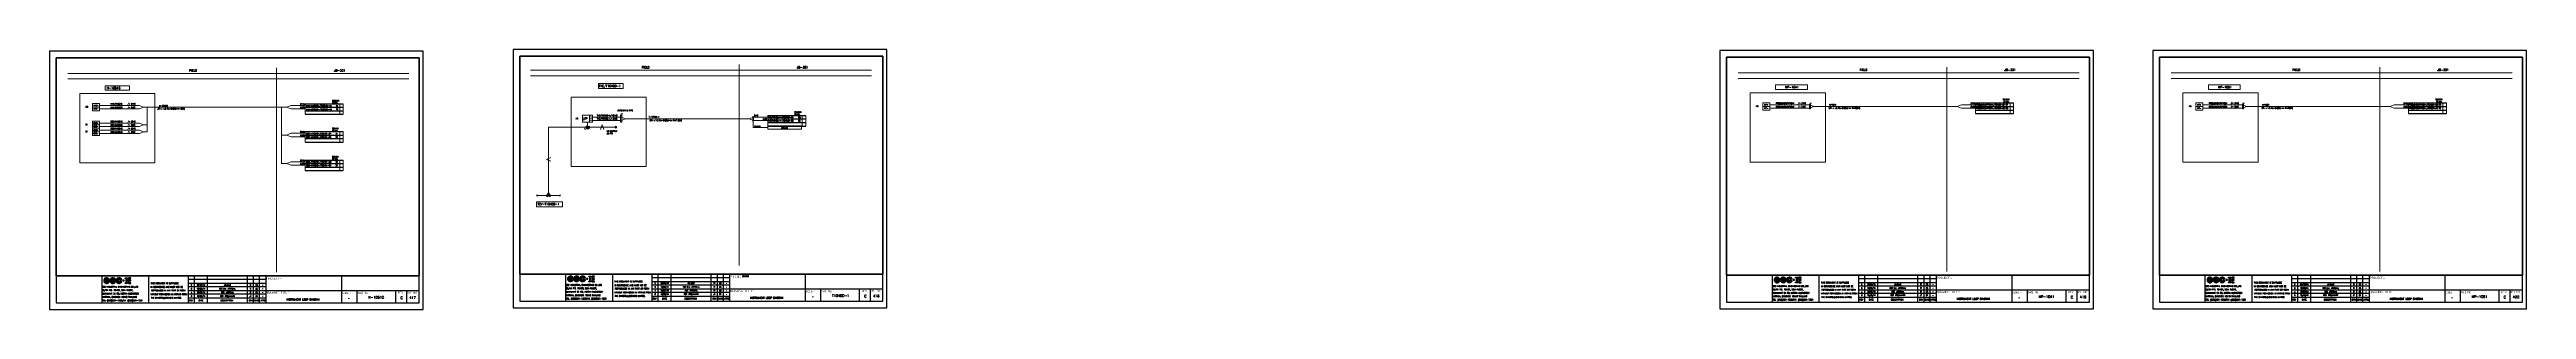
# Model space of a CAD drawing. Header units: millimetres. Extents: x -14942 to 24072, y -50285 to 2207.
# Drawn here: x 11315 to 14119, y -7001 to -6706 of the extents above; entities that cross this region are included whole.
import ezdxf
from ezdxf.enums import TextEntityAlignment as Align

# ---------------------------------------------------------------- set-up
doc = ezdxf.new("R2010")
doc.units = ezdxf.units.MM
doc.header["$MEASUREMENT"] = 0
doc.layers.get('0').update_dxf_attribs({"linetype": 'CONTINUOUS'})
for name, color, linetype in [('52049_PAPER A4$0$Frame_A1', 253, 'CONTINUOUS'), ('BORDER', 3, 'CONTINUOUS'), ('INSTRU', 4, 'CONTINUOUS'), ('INSTRUMENT', 1, 'CONTINUOUS'), ('LINE', 3, 'CONTINUOUS'), ('TEXT', 2, 'CONTINUOUS')]:
    doc.layers.add(name, color=color, linetype=linetype)
doc.styles.add('52049_PAPER A4$0$ISO Proportional', font='isocp.shx')
doc.styles.add('52049_PAPER A4$0$ROMANS', font='isocp.shx')
doc.styles.add('52049_PAPER A4$0$Romans-title', font='romans.shx')
doc.styles.add('ROMANS', font='romans')

# ---------------------------------------------------------------- blocks, each defined once
blk = doc.blocks.new('52049_PAPER A4$0$eec-ie')
at = {"layer": '52049_PAPER A4$0$Frame_A1', "color": 0, "lineweight": -3}
for p, q in [((0, 0), (0.87, 0.87)), ((0, -0.08), (0.3, 0.22)), ((0, -0.16), (0.26, 0.1)), ((0, -0.23), (0.24, 0)), ((0.01, 0.09), (0.78, 0.86)), ((0.04, 0.2), (0.68, 0.83)), ((0.09, 0.32), (0.55, 0.78)), ((0.26, 0.57), (0.3, 0.62)), ((0.34, -0.12), (1, 0.53)), ((0.35, -0.04), (0.92, 0.53)), ((0.35, -0.19), (1.07, 0.52)), ((0.36, 0.05), (0.82, 0.51)), ((0.37, -0.26), (0.66, 0.04)), ((0.39, -0.32), (0.74, 0.04)), ((0.4, 0.17), (0.7, 0.47)), ((0.41, -0.37), (0.82, 0.04)), ((1.69, 0.04), (0.64, 0.04)), ((0.65, 0.57), (0.96, 0.88)), ((0.68, -0.17), (0.9, 0.04)), ((0.76, -0.17), (0.98, 0.04)), ((0.77, 0.62), (1.03, 0.88)), ((0.84, -0.17), (1.05, 0.04)), ((0.87, 0.64), (1.1, 0.87)), ((0.87, 0.25), (1.13, 0.51)), ((0.92, -0.17), (1.13, 0.04)), ((0.95, 0.64), (1.17, 0.86)), ((0.96, 0.26), (1.19, 0.49)), ((1, -0.17), (1.21, 0.04)), ((1.03, 0.64), (1.23, 0.84)), ((1.03, 0.25), (1.24, 0.46)), ((1.07, -0.17), (1.29, 0.04)), ((1.09, 0.24), (1.29, 0.44)), ((1.1, 0.63), (1.29, 0.82)), ((1.15, 0.21), (1.34, 0.4)), ((1.15, -0.17), (1.37, 0.04)), ((1.16, 0.62), (1.35, 0.8)), ((1.19, 0.18), (1.38, 0.37)), ((1.22, 0.6), (1.4, 0.78)), ((1.22, 0.15), (1.54, 0.15)), ((1.23, -0.17), (1.44, 0.04)), ((1.25, 0.15), (1.42, 0.33)), ((1.28, 0.57), (1.45, 0.75)), ((1.31, -0.17), (1.52, 0.04)), ((1.32, 0.15), (1.46, 0.29)), ((1.33, 0.55), (1.5, 0.72)), ((1.38, 0.52), (1.54, 0.69)), ((1.39, -0.17), (1.6, 0.04)), ((1.4, 0.15), (1.49, 0.24)), ((1.42, 0.49), (1.59, 0.65)), ((1.46, 0.45), (1.63, 0.62)), ((1.46, -0.17), (1.68, 0.04)), ((1.48, 0.15), (1.52, 0.19)), ((1.5, 0.41), (1.67, 0.58)), ((1.54, 0.37), (1.71, 0.54)), ((1.54, -0.17), (1.9, 0.18)), ((1.57, 0.33), (1.74, 0.49)), ((1.6, 0.28), (1.77, 0.45)), ((1.62, -0.17), (1.91, 0.12)), ((1.63, 0.23), (1.8, 0.4)), ((1.65, 0.17), (1.83, 0.35)), ((1.67, 0.11), (1.86, 0.3)), ((1.69, 0.05), (1.88, 0.24)), ((1.7, -0.17), (1.93, 0.06)), ((2.09, -0.09), (2.37, 0.19)), ((2.1, -0.01), (2.51, 0.41)), ((2.1, -0.17), (2.34, 0.08)), ((2.11, 0.08), (2.88, 0.86)), ((2.13, 0.18), (2.78, 0.83)), ((2.18, 0.31), (2.65, 0.78)), ((2.31, 0.52), (2.45, 0.65)), ((2.44, -0.05), (3.02, 0.52)), ((2.44, -0.13), (3.1, 0.52)), ((2.45, -0.2), (2.78, 0.13)), ((2.46, 0.04), (2.93, 0.51)), ((2.46, -0.26), (2.76, 0.04)), ((2.48, -0.32), (2.84, 0.04)), ((2.49, 0.15), (2.81, 0.47)), ((2.56, 0.45), (2.97, 0.87)), ((2.72, -0.17), (2.92, 0.04)), ((2.73, 0.04), (3.79, 0.04)), ((2.77, 0.59), (3.06, 0.87)), ((2.79, -0.17), (3, 0.04)), ((2.84, 0.19), (3.17, 0.51)), ((2.87, -0.17), (3.08, 0.04)), ((2.89, 0.63), (3.13, 0.87)), ((2.95, -0.17), (3.15, 0.04)), ((2.98, 0.64), (3.2, 0.86)), ((2.98, 0.26), (3.23, 0.5)), ((3.03, -0.17), (3.23, 0.04)), ((3.06, 0.65), (3.27, 0.85)), ((3.07, 0.26), (3.29, 0.48)), ((3.11, -0.17), (3.31, 0.04)), ((3.14, 0.64), (3.33, 0.83)), ((3.14, 0.25), (3.34, 0.46)), ((3.18, -0.17), (3.39, 0.04)), ((3.2, 0.24), (3.39, 0.43)), ((3.21, 0.63), (3.39, 0.81)), ((3.25, 0.21), (3.44, 0.4)), ((3.26, -0.17), (3.47, 0.04)), ((3.27, 0.62), (3.44, 0.79)), ((3.29, 0.18), (3.48, 0.36)), ((3.62, 0.16), (3.31, 0.16)), ((3.33, 0.6), (3.5, 0.77)), ((3.34, -0.17), (3.54, 0.04)), ((3.36, 0.16), (3.52, 0.32)), ((3.38, 0.57), (3.55, 0.74)), ((3.42, -0.17), (3.62, 0.04)), ((3.43, 0.55), (3.59, 0.71)), ((3.43, 0.16), (3.55, 0.28)), ((3.48, 0.52), (3.64, 0.68)), ((3.5, -0.17), (3.7, 0.04)), ((3.51, 0.16), (3.58, 0.23)), ((3.52, 0.48), (3.68, 0.64)), ((3.57, 0.45), (3.72, 0.61)), ((3.57, -0.17), (3.78, 0.04)), ((3.59, 0.16), (3.61, 0.18)), ((3.6, 0.41), (3.76, 0.57)), ((3.64, 0.37), (3.8, 0.53)), ((3.65, -0.17), (3.99, 0.17)), ((3.67, 0.32), (3.83, 0.48)), ((3.7, 0.27), (3.87, 0.44)), ((3.73, 0.22), (3.9, 0.39)), ((3.73, -0.17), (4, 0.11)), ((3.75, 0.17), (3.92, 0.34)), ((3.77, 0.11), (3.95, 0.28)), ((3.79, 0.05), (3.97, 0.23)), ((3.81, -0.17), (4.02, 0.04)), ((4.18, -0.03), (4.57, 0.36)), ((4.18, -0.11), (4.47, 0.18)), ((4.18, -0.18), (4.43, 0.07)), ((4.19, 0.06), (5, 0.86)), ((4.21, 0.16), (4.9, 0.84)), ((4.25, 0.28), (4.78, 0.8)), ((4.34, 0.45), (4.61, 0.71)), ((4.53, -0.15), (5.2, 0.53)), ((4.53, -0.07), (5.13, 0.53)), ((4.54, 0.02), (5.04, 0.52)), ((4.54, -0.22), (4.86, 0.1)), ((4.57, 0.12), (4.93, 0.49)), ((4.69, 0.48), (5.08, 0.87)), ((4.69, 0.32), (4.73, 0.37)), ((4.88, 0.59), (5.16, 0.88)), ((4.96, 0.2), (5.27, 0.52)), ((4.99, 0.63), (5.24, 0.87)), ((5.08, 0.64), (5.31, 0.86)), ((5.09, 0.25), (5.33, 0.5)), ((5.16, 0.64), (5.37, 0.85)), ((5.17, 0.26), (5.39, 0.48)), ((5.24, 0.64), (5.43, 0.83)), ((5.24, 0.25), (5.44, 0.46)), ((5.3, 0.63), (5.49, 0.82)), ((5.3, 0.23), (5.49, 0.43)), ((5.35, 0.2), (5.54, 0.39)), ((5.37, 0.61), (5.55, 0.79)), ((5.39, 0.17), (5.58, 0.36)), ((5.4, 0.15), (5.72, 0.15)), ((5.42, 0.59), (5.6, 0.77)), ((5.46, 0.15), (5.62, 0.32)), ((5.48, 0.57), (5.65, 0.74)), ((5.53, 0.54), (5.7, 0.71)), ((5.53, 0.15), (5.65, 0.27)), ((5.58, 0.51), (5.74, 0.68)), ((5.61, 0.15), (5.68, 0.23)), ((5.62, 0.47), (5.79, 0.64)), ((5.66, 0.44), (5.83, 0.6)), ((5.69, 0.15), (5.71, 0.18)), ((5.7, 0.4), (5.87, 0.56)), ((5.73, 0.36), (5.9, 0.52)), ((5.77, 0.31), (5.94, 0.48)), ((5.8, 0.26), (5.97, 0.43)), ((5.82, 0.21), (6, 0.38)), ((5.85, 0.15), (6.02, 0.33)), ((6.09, 0.15), (5.85, 0.15)), ((5.92, 0.15), (6.05, 0.28)), ((6, 0.15), (6.07, 0.22)), ((6.08, 0.15), (6.09, 0.16)), ((6.9, 0.04), (6.46, 0.04)), ((6.46, 0.04), (6.46, -0.18)), ((6.46, -0.01), (6.51, 0.04)), ((6.46, -0.09), (6.59, 0.04)), ((6.46, -0.17), (6.66, 0.04)), ((6.52, -0.18), (6.74, 0.04)), ((6.6, -0.18), (6.82, 0.04)), ((6.68, -0.18), (6.9, 0.04)), ((6.9, -0.18), (6.9, 0.04)), ((7.23, 0.68), (7.41, 0.86)), ((7.27, 0.64), (7.49, 0.86)), ((7.35, 0.64), (7.57, 0.86)), ((7.43, 0.64), (7.65, 0.86)), ((7.5, 0.64), (7.72, 0.86)), ((7.51, 0.57), (7.8, 0.86)), ((7.51, 0.49), (7.88, 0.86)), ((7.51, 0.41), (7.96, 0.86)), ((7.51, 0.34), (7.78, 0.61)), ((7.51, 0.26), (7.78, 0.53)), ((7.51, 0.18), (7.78, 0.45)), ((7.51, 0.1), (7.78, 0.38)), ((7.51, 0.02), (7.78, 0.3)), ((7.51, -0.05), (7.78, 0.22)), ((7.51, -0.13), (7.78, 0.14)), ((7.51, -0.21), (7.78, 0.07)), ((7.82, 0.64), (8.04, 0.86)), ((7.89, 0.64), (8.06, 0.81)), ((7.97, 0.64), (8.06, 0.73)), ((8.05, 0.64), (8.06, 0.65)), ((8.33, 0.46), (8.74, 0.86)), ((8.33, 0.54), (8.66, 0.86)), ((8.33, 0.38), (8.82, 0.86)), ((8.33, 0.69), (8.5, 0.86)), ((8.33, 0.62), (8.58, 0.86)), ((8.33, 0.3), (8.61, 0.58)), ((8.33, 0.23), (8.61, 0.5)), ((8.33, 0.15), (8.61, 0.42)), ((8.33, 0.07), (8.61, 0.35)), ((8.33, -0.01), (8.61, 0.27)), ((8.33, -0.09), (8.61, 0.19)), ((8.33, -0.16), (8.61, 0.11)), ((8.33, -0.24), (8.61, 0.03)), ((8.33, -0.4), (8.74, 0.01)), ((8.33, -0.32), (8.66, 0.01)), ((8.33, -0.48), (8.82, 0.01)), ((8.67, 0.64), (8.89, 0.86)), ((8.68, -0.21), (8.9, 0.01)), ((8.75, 0.64), (8.97, 0.86)), ((8.75, -0.21), (8.97, 0.01)), ((8.83, 0.64), (9.05, 0.86)), ((8.83, -0.21), (9.05, 0.01)), ((8.91, 0.64), (9.11, 0.84)), ((8.99, 0.64), (9.11, 0.76)), ((9.06, 0.64), (9.11, 0.69)), ((0.02, -0.3), (0.23, -0.08)), ((0.03, -0.36), (0.23, -0.16)), ((0.05, -0.42), (0.24, -0.23)), ((0.07, -0.47), (0.26, -0.29)), ((0.1, -0.53), (0.27, -0.35)), ((0.12, -0.58), (0.3, -0.4)), ((0.15, -0.63), (0.32, -0.46)), ((0.19, -0.67), (0.35, -0.5)), ((0.22, -0.72), (0.39, -0.55)), ((0.26, -0.76), (0.42, -0.59)), ((0.3, -0.8), (0.46, -0.63)), ((0.34, -0.83), (0.5, -0.67)), ((0.38, -0.87), (0.55, -0.7)), ((0.42, -0.9), (0.59, -0.73)), ((0.44, -0.42), (0.64, -0.22)), ((0.47, -0.47), (0.66, -0.27)), ((0.47, -0.93), (0.65, -0.76)), ((0.5, -0.51), (0.69, -0.32)), ((0.52, -0.96), (0.7, -0.78)), ((0.54, -0.55), (0.73, -0.36)), ((0.58, -0.59), (0.78, -0.39)), ((0.58, -0.98), (0.76, -0.8)), ((0.62, -0.17), (1.94, -0.17)), ((0.63, -0.62), (0.83, -0.42)), ((0.63, -1.01), (0.82, -0.82)), ((0.68, -0.65), (0.89, -0.44)), ((0.69, -1.03), (0.89, -0.83)), ((0.73, -0.67), (0.96, -0.45)), ((0.75, -1.04), (0.96, -0.83)), ((0.79, -0.69), (1.04, -0.44)), ((0.82, -1.05), (1.04, -0.83)), ((0.85, -0.71), (1.19, -0.37)), ((0.89, -1.06), (1.14, -0.81)), ((0.92, -0.72), (1.29, -0.34)), ((0.96, -1.07), (1.25, -0.77)), ((1, -0.72), (1.37, -0.34)), ((1.04, -1.06), (1.76, -0.34)), ((1.09, -0.71), (1.45, -0.34)), ((1.13, -1.05), (1.84, -0.34)), ((1.2, -0.67), (1.53, -0.34)), ((1.54, -0.34), (1.22, -0.34)), ((1.23, -1.03), (1.9, -0.36)), ((1.35, -0.99), (1.86, -0.48)), ((1.53, -0.88), (1.76, -0.66)), ((1.65, -0.38), (1.68, -0.34)), ((1.91, -0.34), (1.66, -0.34)), ((1.78, -0.17), (1.94, -0.01)), ((1.85, -0.17), (1.94, -0.09)), ((1.93, -0.17), (1.94, -0.17)), ((2.1, -0.24), (2.32, -0.02)), ((2.11, -0.3), (2.32, -0.1)), ((2.13, -0.36), (2.32, -0.17)), ((2.15, -0.42), (2.33, -0.24)), ((2.17, -0.48), (2.35, -0.3)), ((2.2, -0.53), (2.37, -0.36)), ((2.22, -0.58), (2.39, -0.42)), ((2.25, -0.63), (2.42, -0.47)), ((2.29, -0.68), (2.45, -0.51)), ((2.32, -0.72), (2.48, -0.56)), ((2.36, -0.76), (2.52, -0.6)), ((2.4, -0.8), (2.56, -0.64)), ((2.44, -0.84), (2.6, -0.68)), ((2.48, -0.87), (2.64, -0.71)), ((2.51, -0.38), (2.71, -0.17)), ((2.53, -0.9), (2.69, -0.74)), ((2.54, -0.43), (2.73, -0.23)), ((2.57, -0.47), (2.76, -0.28)), ((2.58, -0.93), (2.74, -0.77)), ((2.6, -0.51), (2.79, -0.33)), ((2.63, -0.96), (2.8, -0.79)), ((2.64, -0.55), (2.83, -0.37)), ((2.68, -0.98), (2.86, -0.81)), ((2.69, -0.59), (2.87, -0.4)), ((4.02, -0.17), (2.71, -0.17)), ((2.73, -0.62), (2.93, -0.43)), ((2.74, -1.01), (2.92, -0.82)), ((2.78, -0.65), (2.99, -0.44)), ((2.8, -1.02), (2.99, -0.83)), ((2.84, -0.67), (3.06, -0.45)), ((2.86, -1.04), (3.06, -0.84)), ((2.9, -0.69), (3.14, -0.44)), ((2.92, -1.05), (3.14, -0.83)), ((2.96, -0.7), (3.32, -0.35)), ((2.99, -1.06), (3.24, -0.81)), ((3.03, -0.71), (3.39, -0.35)), ((3.07, -1.06), (3.36, -0.77)), ((3.11, -0.71), (3.47, -0.35)), ((3.15, -1.06), (3.86, -0.35)), ((3.2, -0.7), (3.55, -0.35)), ((3.24, -1.04), (3.94, -0.35)), ((3.31, -0.35), (3.62, -0.35)), ((3.32, -0.65), (3.62, -0.36)), ((3.35, -1.02), (3.98, -0.38)), ((3.48, -0.97), (3.93, -0.51)), ((3.74, -0.39), (3.78, -0.35)), ((3.76, -0.35), (3.99, -0.35)), ((3.89, -0.17), (4.02, -0.03)), ((3.96, -0.17), (4.03, -0.11)), ((4.19, -0.25), (4.42, -0.03)), ((4.21, -0.32), (4.41, -0.11)), ((4.22, -0.38), (4.42, -0.18)), ((4.24, -0.44), (4.43, -0.25)), ((4.26, -0.49), (4.45, -0.31)), ((4.29, -0.54), (4.47, -0.37)), ((4.32, -0.59), (4.49, -0.42)), ((4.35, -0.64), (4.52, -0.47)), ((4.38, -0.69), (4.55, -0.52)), ((4.42, -0.73), (4.58, -0.56)), ((4.45, -0.77), (4.62, -0.6)), ((4.49, -0.81), (4.66, -0.64)), ((4.53, -0.84), (4.7, -0.68)), ((4.56, -0.28), (4.8, -0.03)), ((4.58, -0.33), (4.8, -0.11)), ((4.58, -0.88), (4.75, -0.71)), ((4.6, -0.39), (4.81, -0.18)), ((4.62, -0.91), (4.8, -0.74)), ((4.63, -0.44), (4.83, -0.24)), ((4.66, -0.48), (4.86, -0.29)), ((4.67, -0.94), (4.85, -0.77)), ((4.7, -0.52), (4.89, -0.33)), ((4.72, -0.97), (4.9, -0.79)), ((4.74, -0.56), (4.93, -0.37)), ((4.78, -0.6), (4.98, -0.4)), ((4.78, -0.99), (4.96, -0.81)), ((4.83, -0.63), (5.03, -0.43)), ((4.83, -1.01), (5.03, -0.82)), ((4.88, -0.66), (5.09, -0.44)), ((4.89, -1.03), (5.1, -0.83)), ((4.93, -0.68), (5.17, -0.45)), ((4.96, -1.05), (5.17, -0.83)), ((4.99, -0.7), (5.26, -0.43)), ((5.02, -1.06), (5.26, -0.82)), ((5.06, -0.71), (5.43, -0.34)), ((5.09, -1.06), (5.36, -0.8)), ((5.13, -0.72), (5.5, -0.34)), ((5.17, -1.07), (5.49, -0.75)), ((5.21, -0.71), (5.58, -0.34)), ((5.25, -1.06), (5.97, -0.34)), ((5.3, -0.7), (5.66, -0.34)), ((5.35, -1.05), (6.05, -0.34)), ((5.72, -0.34), (5.4, -0.34)), ((5.43, -0.65), (5.71, -0.37)), ((5.45, -1.02), (6.07, -0.4)), ((5.58, -0.96), (6.02, -0.53)), ((5.81, -0.43), (5.89, -0.34)), ((5.85, -0.34), (6.09, -0.34)), ((6.46, -0.18), (6.9, -0.18)), ((6.75, -0.18), (6.9, -0.04)), ((6.83, -0.18), (6.9, -0.12)), ((7.23, -0.95), (7.34, -0.84)), ((7.23, -0.88), (7.26, -0.84)), ((7.23, -1.03), (7.42, -0.84)), ((7.28, -1.07), (7.5, -0.84)), ((7.35, -1.07), (7.78, -0.64)), ((7.43, -1.07), (7.78, -0.71)), ((7.51, -0.29), (7.78, -0.01)), ((7.51, -0.37), (7.78, -0.09)), ((7.51, -0.44), (7.78, -0.17)), ((7.51, -0.52), (7.78, -0.25)), ((7.51, -0.6), (7.78, -0.32)), ((7.51, -0.68), (7.78, -0.4)), ((7.51, -0.76), (7.78, -0.48)), ((7.51, -0.83), (7.78, -0.56)), ((7.51, -1.07), (7.78, -0.79)), ((7.59, -1.07), (7.81, -0.84)), ((7.67, -1.07), (7.89, -0.84)), ((7.74, -1.07), (7.96, -0.84)), ((7.82, -1.07), (8.04, -0.84)), ((7.9, -1.07), (8.06, -0.91)), ((7.98, -1.07), (8.06, -0.98)), ((8.06, -1.07), (8.06, -1.06)), ((8.33, -0.55), (8.61, -0.28)), ((8.33, -0.63), (8.61, -0.36)), ((8.33, -0.71), (8.61, -0.43)), ((8.33, -0.79), (8.61, -0.51)), ((8.33, -0.86), (8.61, -0.59)), ((8.33, -0.94), (8.61, -0.67)), ((8.33, -1.02), (8.61, -0.75)), ((8.37, -1.07), (8.61, -0.82)), ((8.45, -1.07), (8.67, -0.84)), ((8.52, -1.07), (8.74, -0.84)), ((8.6, -1.07), (8.82, -0.84)), ((8.68, -1.07), (8.9, -0.84)), ((8.76, -1.07), (8.98, -0.84)), ((8.84, -1.07), (9.06, -0.84)), ((8.91, -0.21), (9.11, -0.02)), ((8.91, -1.07), (9.11, -0.87)), ((8.99, -0.21), (9.11, -0.09)), ((8.99, -1.07), (9.11, -0.95)), ((9.07, -0.21), (9.11, -0.17)), ((9.07, -1.07), (9.11, -1.03))]:
    blk.add_line(p, q, dxfattribs=at)
for points in [[(7.23, 0.86), (8.06, 0.86), (8.06, 0.64), (7.78, 0.64), (7.78, -0.84), (8.06, -0.84), (8.06, -1.07), (7.23, -1.07), (7.23, -0.84), (7.51, -0.84), (7.51, 0.64), (7.23, 0.64)], [(8.61, 0.01), (8.61, 0.64), (9.11, 0.64), (9.11, 0.86), (8.33, 0.86), (8.33, -1.07), (9.11, -1.07), (9.11, -0.84), (8.61, -0.84), (8.61, -0.21), (9.11, -0.21), (9.11, 0.01)]]:
    blk.add_lwpolyline(points, close=True, dxfattribs=at)
for centre, radius, start, end in [((0.97, -0.09), 0.972, 355.3439, 345.14659), ((0.97, -0.09), 0.737, 10.52425, 340.25595), ((0.97, -0.09), 0.623, 23.56973, 336.43027), ((0.97, -0.09), 0.354, 44.78756, 157.61069), ((3.06, -0.09), 0.967, 355.6074, 344.77468), ((3.06, -0.09), 0.742, 10.07657, 339.99371), ((3.06, -0.09), 0.618, 24.25452, 335.74548), ((3.06, -0.09), 0.358, 45.10959, 158.75786), ((5.15, -0.09), 0.972, 14.85341, 345.14659), ((5.15, -0.09), 0.737, 19.74405, 340.25595), ((5.15, -0.09), 0.623, 23.56973, 336.43027), ((5.15, -0.09), 0.354, 44.78756, 315.21244), ((0.97, -0.09), 0.354, 192.89006, 315.21244), ((3.06, -0.09), 0.358, 191.9242, 314.89041)]:
    blk.add_arc(centre, radius, start, end, dxfattribs=at)
blk = doc.blocks.new('52049_PAPER A4$0$eec logo')
at = {"color": 7, "xscale": 2.786697286423482, "yscale": 2.786697286423482, "zscale": 2.786697286423482}
blk.add_blockref('52049_PAPER A4$0$eec-ie', (50, 25.9), dxfattribs=at)
blk = doc.blocks.new('A$C089E5181')
at = {"color": 3}
for p, q in [((-415.5, 38), (-4.5, 38)), ((-363.9, 38), (-363.9, 7.5)), ((-310.8, 38), (-310.8, 7.5)), ((-265.7, 7.5), (-265.7, 38)), ((-258.9, 7.5), (-258.9, 38)), ((-244.1, 7.5), (-244.1, 38)), ((-198.8, 7.5), (-198.8, 38)), ((-191.9, 7.5), (-191.9, 38)), ((-185.1, 7.5), (-185.1, 38)), ((-178.2, 38), (-178.2, 7.5)), ((-92.4, 38), (-92.4, 7.5)), ((-265.7, 13.2), (-178.2, 13.2)), ((-178.2, 21.5), (-4.5, 21.5)), ((-75.1, 21.5), (-75.1, 7.5)), ((-31.4, 21.5), (-31.4, 7.5)), ((-18.8, 21.5), (-18.8, 7.5))]:
    blk.add_line(p, q, dxfattribs=at)
at = {"color": 1}
for p, q in [((-178.2, 33.9), (-265.7, 33.9)), ((-265.7, 29.7), (-178.2, 29.7)), ((-178.2, 25.6), (-265.7, 25.6)), ((-265.7, 21.5), (-178.2, 21.5)), ((-178.2, 17.3), (-265.7, 17.3))]:
    blk.add_line(p, q, dxfattribs=at)
at = {"color": 7}
for p, q in [((-4.5, 38), (-96.4, 38)), ((-92.4, 38), (-92.4, 19.9))]:
    blk.add_line(p, q, dxfattribs=at)
blk.add_lwpolyline([(0, 0), (0, 292.5), (-423, 292.5), (-423, 0)], close=True, dxfattribs=at)
blk.add_lwpolyline([(-415.5, 285), (-4.5, 285), (-4.5, 38), (-415.5, 38)], close=True)
at = {"color": 3}
blk.add_lwpolyline([(-4.5, 7.5), (-4.5, 285), (-415.5, 285), (-415.5, 7.5)], close=True, dxfattribs=at)
at = {"color": 2}
blk.add_circle((-293.1, 13), 1.05, dxfattribs=at)
at = {"color": 3, "xscale": 1.200000000000001, "yscale": 1.200000000000001, "zscale": 1.200000000000001}
blk.add_blockref('52049_PAPER A4$0$eec logo', (-421.5, 2), dxfattribs=at)
at = {"color": 2, "style": '52049_PAPER A4$0$Romans-title', "width": 0.8}
for s, p in [('THIS DOCUMENT IS SUPPLIEDE', (-292.6, 29.7)), ('THE OWNERS   SIEMENS LIMITED. ', (-290.3, 13.2)), ('IN CONFIDENCE AND MUST NOT BE', (-290.2, 25.5)), (' WITHOUT PERMISSION IN WRITING FROM ', (-287.9, 17.3)), (' REPRODUCED IN ANY PART OR FORM', (-289.1, 21.5))]:
    blk.add_text(s, height=1.75, dxfattribs=at).set_placement(p, align=Align.MIDDLE)
at = {"color": 2}
for s, height, style, width, p in [('C', 1.5, '52049_PAPER A4$0$Romans-title', 0.8, (-262.3, 27.7)), ('28/10/14', 1.5, '52049_PAPER A4$0$Romans-title', 0.8, (-251.5, 27.7)), ('AS BUILT', 1.5, '52049_PAPER A4$0$Romans-title', 0.8, (-221.5, 27.7)), ('TT', 1.5, '52049_PAPER A4$0$Romans-title', 0.8, (-195.4, 27.7)), ('CS', 1.5, '52049_PAPER A4$0$Romans-title', 0.8, (-188.5, 27.7)), ('A', 1.5, '52049_PAPER A4$0$Romans-title', 0.8, (-262.3, 19.4)), ('0', 1.5, '52049_PAPER A4$0$Romans-title', 0.8, (-262.3, 15.3)), ('B', 1.5, '52049_PAPER A4$0$Romans-title', 0.8, (-262.3, 23.5)), ('10/09/14', 1.5, '52049_PAPER A4$0$Romans-title', 0.8, (-251.5, 23.5)), ('10/07/14', 1.5, '52049_PAPER A4$0$Romans-title', 0.8, (-251.5, 19.4)), ('18/03/14', 1.5, '52049_PAPER A4$0$Romans-title', 0.8, (-251.5, 15.3)), ('FOR 2nd  APPROVAL', 1.5, '52049_PAPER A4$0$Romans-title', 0.8, (-221.5, 23.5)), ('FOR  PRELIMINARY', 1.5, '52049_PAPER A4$0$Romans-title', 0.8, (-221.5, 15.3)), ('FOR  APPROVAL', 1.5, '52049_PAPER A4$0$Romans-title', 0.8, (-221.5, 19.4)), ('TT', 1.5, '52049_PAPER A4$0$Romans-title', 0.8, (-195.4, 23.5)), ('TT', 1.5, '52049_PAPER A4$0$Romans-title', 0.8, (-195.4, 19.4)), ('JT', 1.5, '52049_PAPER A4$0$Romans-title', 0.8, (-195.4, 15.3)), ('CS', 1.5, '52049_PAPER A4$0$Romans-title', 0.8, (-188.5, 23.5)), ('CS', 1.5, '52049_PAPER A4$0$Romans-title', 0.8, (-188.5, 19.4)), ('CK', 1.5, '52049_PAPER A4$0$Romans-title', 0.8, (-188.5, 15.3)), ('-', 1.5, '52049_PAPER A4$0$Romans-title', 0.8, (-181.6, 27.7)), ('-', 1.5, '52049_PAPER A4$0$Romans-title', 0.8, (-181.6, 23.5)), ('-', 1.5, '52049_PAPER A4$0$Romans-title', 0.8, (-181.6, 19.4)), ('-', 1.5, '52049_PAPER A4$0$Romans-title', 0.8, (-181.6, 15.3)), ('Scale :', 2.48, '52049_PAPER A4$0$ROMANS', 0.9, (-87.1, 18.8)), ('-', 2.25, '52049_PAPER A4$0$Romans-title', 0.8, (-84, 12.5)), ('DWG No.', 2.48, '52049_PAPER A4$0$ROMANS', 0.9, (-68.6, 18.8)), ('REV.', 2.48, '52049_PAPER A4$0$ROMANS', 0.9, (-25.2, 19)), ('C', 3, '52049_PAPER A4$0$Romans-title', 0.8, (-24.4, 13.2)), ('SHT NO.', 2.48, '52049_PAPER A4$0$ROMANS', 0.9, (-12.6, 19))]:
    blk.add_text(s, height=height, dxfattribs=dict(at, style=style, width=width)).set_placement(p, align=Align.MIDDLE_CENTER)
at = {"color": 2, "style": '52049_PAPER A4$0$ISO Proportional'}
for s, height, p in [('PROJECT:-', 2.48, (-168.6, 35)), ('DRAWING TITLE:', 2.482, (-164.8, 19))]:
    blk.add_text(s, height=height, dxfattribs=at).set_placement(p, align=Align.MIDDLE_CENTER)
at = {"color": 2, "style": '52049_PAPER A4$0$Romans-title'}
for s, height, width, p in [('36/94 P.S. TOWER, 28th FLOOR,', 1.75, 0.9, (-363.5, 21, -1.8)), ('SUKHUMVIT 21 RD, NORTH-KLONGTOEY', 1.75, 0.9, (-363.5, 17.1, -1.8)), ('WATTANA, BANGKOK 10110 THAILAND ', 1.75, 0.9, (-363.3, 13.3, -1.8)), ('TEL: (662)664-1300,FAX :(662)664-1301', 1.75, 0.9, (-363.1, 9.4, -1.8)), ('EEC INDUSTRIAL ENGINEERING CO.,LTD', 1.75, 0.9, (-363.3, 24.8)), ('DRN', 1.65, 0.8, (-197.4, 9.5)), ('CHKD', 1.65, 0.8, (-191, 9.5)), ('APPD', 1.65, 0.8, (-184.1, 9.5))]:
    blk.add_text(s, height=height, dxfattribs=dict(at, width=width)).set_placement(p)
blk.add_text('C', height=1.19, dxfattribs=at).set_placement((-293.1, 13), align=Align.MIDDLE)
for s, height, p in [('REV', 1.65, (-264.9, 9.5)), ('DATE', 1.65, (-254.2, 9.5)), ('DESCRIPTION', 1.655, (-229.2, 9.5))]:
    blk.add_text(s, height=height, dxfattribs=at).set_placement(p)
at = {"layer": 'TEXT', "style": 'ROMANS', "width": 0.8}
blk.add_text('INSTRUMENT LOOP DIAGRAM ', height=2.25, dxfattribs=at).set_placement((-135.3, 11.2), align=Align.MIDDLE_CENTER)
blk = doc.blocks.new('V-3WAY')
at = {"color": 3, "linetype": 'Continuous'}
for points in [[(1.75, -1.25), (-1.75, 1.25), (-1.75, -1.25), (1.75, 1.25)], [(1.25, -1.75), (-1.25, -1.75), (0, 0)]]:
    blk.add_lwpolyline(points, close=True, dxfattribs=at)
blk = doc.blocks.new('40BK')
at = {"color": 1, "style": 'ROMANS'}
blk.add_text('~', height=2, dxfattribs=at).set_placement((0, 0.2), align=Align.MIDDLE_CENTER)
blk = doc.blocks.new('Box')
at = {"layer": 'INSTRU', "color": 7, "lineweight": 13}
for p, q in [((660.5, -1853.3), (660.5, -1865.3)), ((699.6, -1853.3), (699.6, -1865.3)), ((703.7, -1853.3), (703.7, -1865.3))]:
    blk.add_line(p, q, dxfattribs=at)
at = {"layer": 'INSTRUMENT', "color": 7}
for p, q in [((660.5, -1853.3), (703.7, -1853.3)), ((660.5, -1857.3), (703.7, -1857.3)), ((660.5, -1861.3), (703.7, -1861.3)), ((660.5, -1865.3), (703.7, -1865.3))]:
    blk.add_line(p, q, dxfattribs=at)
blk = doc.blocks.new('AA')
at = {"layer": 'INSTRU', "color": 7, "lineweight": 13}
for p, q in [((660.4, -1836.1), (674.5, -1836.1)), ((660.4, -1836.1), (660.4, -1840.1)), ((660.4, -1840.1), (698.6, -1840.1)), ((667.7, -1836.1), (698.6, -1836.1)), ((698.6, -1836.1), (698.6, -1840.1))]:
    blk.add_line(p, q, dxfattribs=at)
at = {"layer": 'TEXT', "color": 7, "lineweight": 13, "style": 'ROMANS'}
blk.add_text('ground', height=1.5, dxfattribs=at).set_placement((675.9, -1839.1))

msp = doc.modelspace()

# ---------------------------------------------------------------- linework, layer by layer
at = {"color": 7, "lineweight": 13}
for p, q in [((11878.7, -6869.6), (11880.8, -6869.6)), ((11879.7, -6871.5), (11879.7, -6869.6)), ((11878, -6870.3), (11881.5, -6872.8)), ((11878, -6872.8), (11881.5, -6870.3)), ((11878, -6870.3), (11878, -6872.8)), ((11881.5, -6870.3), (11881.5, -6872.8))]:
    msp.add_line(p, q, dxfattribs=at)
msp.add_circle((11955.9, -6794.1), 1.25, dxfattribs=at)
at = {"layer": 'BORDER', "color": 7, "lineweight": 13, "ltscale": 2.5}
for p, q in [((11571.7, -6726.9), (11571.7, -6958.4)), ((12095.4, -6723.2), (12095.4, -6950.9)), ((13462.7, -6726.2), (13462.7, -6957.7)), ((13952.8, -6726.2), (13952.8, -6957.7))]:
    msp.add_line(p, q, dxfattribs=at)
at = {"layer": 'BORDER', "color": 7, "lineweight": 13}
for p, q in [((11859.4, -6729.5), (12245.4, -6729.5)), ((11335.7, -6733.2), (11721.7, -6733.2)), ((11335.7, -6739.5), (11721.7, -6739.5)), ((11859.4, -6735.8), (12245.4, -6735.8)), ((13226.7, -6732.5), (13612.7, -6732.5)), ((13226.7, -6738.8), (13612.7, -6738.8)), ((13716.8, -6732.5), (14102.8, -6732.5)), ((13716.8, -6738.8), (14102.8, -6738.8))]:
    msp.add_line(p, q, dxfattribs=at)
at = {"layer": 'INSTRU', "color": 7, "lineweight": 13}
for p, q in [((11363.4, -6767.4), (11371.4, -6767.4)), ((11363.4, -6767.4), (11363.4, -6771.4)), ((11363.4, -6771.4), (11371.4, -6771.4)), ((11363.4, -6771.4), (11363.4, -6775.4)), ((11363.4, -6775.4), (11371.4, -6775.4)), ((11363.4, -6775.4), (11371.4, -6775.4)), ((11363.4, -6775.4), (11371.4, -6775.4)), ((11371.4, -6767.4), (11371.4, -6771.4)), ((11371.4, -6771.4), (11371.4, -6775.4)), ((11918.2, -6780.6), (11929.7, -6780.6)), ((11918.2, -6780.6), (11918.2, -6788.6)), ((11926.2, -6780.6), (11926.2, -6788.6)), ((11926.2, -6784.6), (11929.7, -6784.6)), ((11929.7, -6780.6), (11929.7, -6784.6)), ((11929.7, -6784.6), (11929.7, -6788.6)), ((13254.4, -6766.7), (13262.4, -6766.7)), ((13254.4, -6766.7), (13254.4, -6770.7)), ((13254.4, -6770.7), (13262.4, -6770.7)), ((13254.4, -6770.7), (13254.4, -6774.7)), ((13254.4, -6774.7), (13262.4, -6774.7)), ((13254.4, -6774.7), (13262.4, -6774.7)), ((13262.4, -6766.7), (13262.4, -6770.7)), ((13262.4, -6770.7), (13262.4, -6774.7)), ((13744.5, -6766.7), (13752.5, -6766.7)), ((13744.5, -6766.7), (13744.5, -6770.7)), ((13744.5, -6770.7), (13752.5, -6770.7)), ((13744.5, -6770.7), (13744.5, -6774.7)), ((13744.5, -6774.7), (13752.5, -6774.7)), ((13744.5, -6774.7), (13752.5, -6774.7)), ((13752.5, -6766.7), (13752.5, -6770.7)), ((13752.5, -6770.7), (13752.5, -6774.7)), ((11363.4, -6787.4), (11363.4, -6791.4)), ((11363.4, -6787.4), (11371.4, -6787.4)), ((11363.4, -6791.4), (11371.4, -6791.4)), ((11363.4, -6791.4), (11363.4, -6795.4)), ((11363.4, -6795.4), (11371.4, -6795.4)), ((11363.4, -6795.4), (11363.4, -6799.4)), ((11363.4, -6795.4), (11371.4, -6795.4)), ((11363.4, -6795.4), (11371.4, -6795.4)), ((11363.4, -6799.4), (11371.4, -6799.4)), ((11363.4, -6799.4), (11363.4, -6803.4)), ((11363.4, -6803.4), (11371.4, -6803.4)), ((11371.4, -6787.4), (11371.4, -6791.4)), ((11371.4, -6791.4), (11371.4, -6795.4)), ((11371.4, -6795.4), (11371.4, -6799.4)), ((11371.4, -6799.4), (11371.4, -6803.4)), ((11918.2, -6788.6), (11929.7, -6788.6)), ((11921.7, -6788.6), (11929.7, -6788.6))]:
    msp.add_line(p, q, dxfattribs=at)
at = {"layer": 'LINE', "color": 7, "lineweight": 13, "ltscale": 8}
for p, q in [((11349, -6834.6), (11349, -6755.8)), ((11434.2, -6755.8), (11349, -6755.8)), ((11434.2, -6834.6), (11434.2, -6755.8)), ((13240, -6833.8), (13240, -6755.1)), ((13325.2, -6755.1), (13240, -6755.1)), ((13325.2, -6833.8), (13325.2, -6755.1)), ((13730.1, -6833.8), (13730.1, -6755.1)), ((13815.3, -6755.1), (13730.1, -6755.1)), ((13815.3, -6833.8), (13815.3, -6755.1)), ((11905.2, -6838.7), (11905.2, -6760)), ((11990.4, -6760), (11905.2, -6760)), ((11990.4, -6838.7), (11990.4, -6760)), ((11434.2, -6834.6), (11349, -6834.6)), ((11990.4, -6838.7), (11905.2, -6838.7)), ((13325.2, -6833.8), (13240, -6833.8)), ((13815.3, -6833.8), (13730.1, -6833.8))]:
    msp.add_line(p, q, dxfattribs=at)
at = {"layer": 'LINE', "color": 7, "lineweight": 13}
for p, q in [((11377.9, -6747.1), (11405.3, -6747.1)), ((11377.9, -6747.1), (11377.9, -6752.3)), ((11377.9, -6752.3), (11405.3, -6752.3)), ((11405.3, -6747.1), (11405.3, -6752.3)), ((11936.4, -6744.6), (11964.3, -6744.6)), ((11936.4, -6744.6), (11936.4, -6750.3)), ((11936.4, -6750.3), (11964.3, -6750.3)), ((11964.3, -6744.6), (11964.3, -6750.3)), ((13268.9, -6746.3), (13304.9, -6746.3)), ((13268.9, -6746.3), (13268.9, -6751.5)), ((13268.9, -6751.5), (13304.9, -6751.5)), ((13304.9, -6746.3), (13304.9, -6751.5)), ((13759, -6746.3), (13794.9, -6746.3)), ((13759, -6746.3), (13759, -6751.5)), ((13759, -6751.5), (13794.9, -6751.5)), ((13794.9, -6746.3), (13794.9, -6751.5)), ((11371.4, -6769.4), (11416.4, -6769.4)), ((11371.4, -6773.4), (11416.4, -6773.4)), ((11421.4, -6771.4), (11416.4, -6769.4)), ((11416.4, -6773.4), (11421.4, -6771.4)), ((11421.4, -6771.4), (11583.2, -6771.4)), ((11425.3, -6779.4), (11425.3, -6771.4)), ((11425.3, -6791.4), (11425.3, -6779.4)), ((11577.5, -6835.2), (11577.5, -6771.4)), ((11583.2, -6771.4), (11588.2, -6769.4)), ((11583.2, -6771.4), (11588.2, -6773.4)), ((11604.2, -6769.4), (11588.2, -6769.4)), ((11604.2, -6773.4), (11588.2, -6773.4)), ((11929.7, -6782.6), (11961.9, -6782.6)), ((11961.4, -6780.5), (11961.4, -6788.5)), ((11961.4, -6780.5), (11962.7, -6780.5)), ((11966.9, -6784.6), (11961.9, -6782.6)), ((11961.9, -6786.6), (11966.9, -6784.6)), ((11962, -6780.5), (11962, -6778.8)), ((11962, -6778.8), (11963.7, -6778.8)), ((11962.7, -6780.5), (11962.7, -6788.5)), ((11966.9, -6784.6), (12099.1, -6784.6)), ((12106.9, -6784.6), (12099.1, -6784.6)), ((12106.9, -6784.6), (12111.9, -6782.6)), ((12106.9, -6784.6), (12111.9, -6786.6)), ((12111.9, -6782), (12110.9, -6782)), ((12110.9, -6782), (12110.9, -6787.2)), ((12111.9, -6782), (12111.9, -6787.2)), ((12127.9, -6782.6), (12111.9, -6782.6)), ((13262.4, -6768.7), (13307.4, -6768.7)), ((13262.4, -6772.7), (13307.4, -6772.7)), ((13307.4, -6768.1), (13307.4, -6773.3)), ((13307.4, -6768.1), (13308.4, -6768.1)), ((13312.4, -6770.7), (13307.4, -6768.7)), ((13307.4, -6772.7), (13312.4, -6770.7)), ((13307.4, -6773.3), (13308.4, -6773.3)), ((13307.9, -6766.8), (13309.6, -6766.8)), ((13308.4, -6768.1), (13308.4, -6773.3)), ((13312.4, -6770.7), (13474.3, -6770.7)), ((13474.3, -6770.7), (13479.3, -6768.7)), ((13474.3, -6770.7), (13479.3, -6772.7)), ((13495.2, -6768.7), (13479.3, -6768.7)), ((13495.2, -6772.7), (13479.3, -6772.7)), ((13752.5, -6768.7), (13797.5, -6768.7)), ((13752.5, -6772.7), (13797.5, -6772.7)), ((13797.5, -6768.1), (13797.5, -6773.3)), ((13797.5, -6768.1), (13798.5, -6768.1)), ((13802.5, -6770.7), (13797.5, -6768.7)), ((13797.5, -6772.7), (13802.5, -6770.7)), ((13797.5, -6773.3), (13798.5, -6773.3)), ((13798, -6766.8), (13799.7, -6766.8)), ((13798.5, -6768.1), (13798.5, -6773.3)), ((13802.5, -6770.7), (13964.3, -6770.7)), ((13964.3, -6770.7), (13969.3, -6768.7)), ((13964.3, -6770.7), (13969.3, -6772.7)), ((13985.3, -6768.7), (13969.3, -6768.7)), ((13985.3, -6772.7), (13969.3, -6772.7)), ((11371.4, -6789.4), (11416.4, -6789.4)), ((11371.4, -6793.4), (11416.4, -6793.4)), ((11371.4, -6797.4), (11416.4, -6797.4)), ((11371.4, -6801.4), (11416.4, -6801.4)), ((11421.4, -6791.4), (11416.4, -6789.4)), ((11416.4, -6793.4), (11421.4, -6791.4)), ((11421.4, -6799.4), (11416.4, -6797.4)), ((11416.4, -6801.4), (11421.4, -6799.4)), ((11421.4, -6791.4), (11425.3, -6791.4)), ((11421.4, -6799.4), (11425.3, -6799.4)), ((11425.3, -6799.4), (11425.3, -6791.4)), ((11577.5, -6803), (11583.2, -6803)), ((11583.2, -6803), (11588.2, -6801)), ((11583.2, -6803), (11588.2, -6805)), ((11604.2, -6801), (11588.2, -6801)), ((11604.2, -6805), (11588.2, -6805)), ((11922.2, -6794.1), (11879.7, -6794.1)), ((11879.7, -6794.1), (11879.7, -6868.6)), ((11921.1, -6797), (11921.1, -6796.2)), ((11924, -6788.6), (11924, -6794.1)), ((11925.7, -6794.1), (11954.6, -6794.1)), ((11929.7, -6786.6), (11961.9, -6786.6)), ((11940.5, -6791.6), (11938.5, -6796.6)), ((11942.5, -6796.6), (11940.5, -6791.6)), ((11961.4, -6788.5), (11962.7, -6788.5)), ((12111.9, -6787.2), (12110.9, -6787.2)), ((12111.4, -6787.2), (12111.4, -6794.6)), ((12127.9, -6794.6), (12111.4, -6794.6)), ((12127.9, -6786.6), (12111.9, -6786.6)), ((11577.5, -6835.2), (11583.2, -6835.2)), ((11583.2, -6835.2), (11588.2, -6833.2)), ((11583.2, -6835.2), (11588.2, -6837.2)), ((11604.2, -6833.2), (11588.2, -6833.2)), ((11604.2, -6837.2), (11588.2, -6837.2)), ((11882.3, -6828.6), (11877.3, -6830.6)), ((11877.3, -6830.6), (11882.3, -6832.6)), ((11866.3, -6878.5), (11895.4, -6878.5)), ((11866.3, -6878.5), (11866.3, -6884.2)), ((11866.3, -6884.2), (11895.4, -6884.2)), ((11878, -6871.5), (11866.8, -6871.5)), ((11881.5, -6871.5), (11892.6, -6871.5)), ((11895.4, -6878.5), (11895.4, -6884.2))]:
    msp.add_line(p, q, dxfattribs=at)
msp.add_circle((11955.9, -6794.1), 0.4, dxfattribs=at)
for centre, radius, end in [((11920.1, -6796.2), 1, 90), ((11879.7, -6869.6), 1.05, 180)]:
    msp.add_arc(centre, radius, 0, end, dxfattribs=at)
msp.add_solid([(11921.3, -6797), (11920.8, -6797), (11921.1, -6798)], dxfattribs=at)
at = {"layer": 'TEXT', "color": 7, "lineweight": 13}
for p, q in [((13307.9, -6768.1), (13307.9, -6766.8)), ((13798, -6768.1), (13798, -6766.8))]:
    msp.add_line(p, q, dxfattribs=at)

# ---------------------------------------------------------------- block references
at = {"layer": 'INSTRUMENT', "color": 1}
for name, p in [('Box', (10943.7, -4914.2)), ('Box', (11467.4, -4927.5)), ('Box', (12834.7, -4913.4)), ('Box', (13324.8, -4913.4)), ('Box', (10943.7, -4945.8)), ('AA', (11467.5, -4956.4)), ('Box', (10943.7, -4978))]:
    msp.add_blockref(name, p, dxfattribs=at)
at = {"layer": 'LINE', "color": 7, "lineweight": 13}
for name, p in [('A$C089E5181', (11737.8, -7000.6)), ('A$C089E5181', (12262.8, -6998.6)), ('A$C089E5181', (13628.8, -6999.8)), ('A$C089E5181', (14118.9, -6999.8)), ('V-3WAY', (11924, -6794.1))]:
    msp.add_blockref(name, p, dxfattribs=at)
at = {"layer": 'LINE', "color": 7, "lineweight": 13, "xscale": -1, "rotation": 270}
msp.add_blockref('40BK', (11866.7, -6871.5), dxfattribs=at)
at = {"layer": 'LINE', "color": 7, "lineweight": 13, "rotation": 90}
msp.add_blockref('40BK', (11892.8, -6871.5), dxfattribs=at)

# ---------------------------------------------------------------- texts
at = {"layer": 'TEXT', "color": 7, "lineweight": 13, "style": 'ROMANS'}
for s, height, p in [('FIELD', 2.4, (11473, -6731.1)), ('JB-301', 2.4, (11637, -6731.1)), ('FIELD', 2.4, (11985.5, -6727.5)), ('JB-301', 2.4, (12160.9, -6727.5)), ('FIELD', 2.4, (13364.1, -6730.4)), ('JB-301', 2.4, (13528, -6730.4)), ('FIELD', 2.4, (13854.2, -6730.4)), ('JB-301', 2.4, (14018.1, -6730.4)), ('H-10510', 2.4, (11379.7, -6750.9)), ('TVC/T10400-1', 2.4, (11936.8, -6748.6)), ('NP-1041', 2.4, (13279.8, -6750.1)), ('NP-1051', 2.4, (13769.9, -6750.1)), ('DO', 1.5, (11355.8, -6771.9)), ('HVK/H10510', 1.5, (11383.9, -6768.4)), ('HVK/H10510', 1.5, (11383.9, -6772.4)), ('/+ (1W)', 1.5, (11403.2, -6768.4)), ('/- (1B)', 1.5, (11403.2, -6772.4)), ('3Pr x 1.5 Re-2Y(St)-Yv (BK)', 1.5, (11437, -6774.1)), ('H-10510', 1.5, (11438.9, -6770.5)), ('(1W)', 1.5, (11598.7, -6768.6)), ('(1B)', 1.5, (11598.8, -6772.5)), ('HVK-H10510+/TBDO.01-11', 1.5, (11605.3, -6770.7)), ('HVK-H10510-/TBDO.01-12', 1.5, (11605.3, -6774.7)), ('TBD0.01 ', 1.5, (11634.7, -6764.9)), ('TB No.', 1.5, (11634.7, -6767.2)), ('12', 1.5, (11638.9, -6774.6)), ('11', 1.5, (11639, -6770.6)), ('AO', 1.5, (11910.6, -6785)), ('I/P', 2.4, (11918.5, -6785.6)), ('+', 1.5, (11927.1, -6783.2)), ('TVC/T10400-1/+(1W)', 1.5, (11934.5, -6781.5)), ('TVC/T10400-1/-(1B)', 1.5, (11934.5, -6785.5)), ('CUTBACK & TAPE', 1.5, (11957.9, -6775.8)), ('T-10400-1', 1.5, (11993.2, -6783.3)), (' 2Pr x 1.5 Re-2Y(St)-Yv PiMF (BK)', 1.5, (11993.2, -6787.2)), ('(1W)', 1.5, (12112.5, -6781.7)), ('(1B)', 1.5, (12122.4, -6785.6)), ('TVC/T10400-1+/TBAO.01-05', 1.4, (12128.2, -6783.6)), ('TVC/T10400-1-/TBAO.01-06', 1.4, (12128.2, -6787.6)), ('TBAO.01 ', 1.5, (12158.1, -6777.9)), ('TB No.', 1.5, (12158.1, -6780.2)), ('05', 1.5, (12162.5, -6783.6)), ('AO', 1.5, (13246.8, -6771.2)), ('FREQUENCY/NP1041', 1.5, (13269.2, -6767.7)), ('FREQUENCY/NP1041', 1.5, (13269.2, -6771.7)), ('/+ (1W)', 1.5, (13294.2, -6767.7)), ('/- (1B)', 1.5, (13294.2, -6771.7)), (' 2Pr x 1.5 Re-2Y(St)-Yv PiMF(BK)', 1.5, (13328, -6773.3)), ('NP1041', 1.5, (13329.7, -6769.5)), ('(1W)', 1.5, (13489.7, -6767.8)), ('(1B)', 1.5, (13489.8, -6771.8)), ('TBAO.01', 1.5, (13525.9, -6763.5)), ('TB No.', 1.5, (13526.7, -6766)), ('08', 1.5, (13529.3, -6773.4)), ('07', 1.5, (13529.4, -6769.4)), ('AO', 1.5, (13736.9, -6771.2)), ('FREQUENCY/NP1051', 1.5, (13759.3, -6767.7)), ('FREQUENCY/NP1051', 1.5, (13759.3, -6771.7)), ('/+ (1W)', 1.5, (13784.3, -6767.7)), ('/- (1B)', 1.5, (13784.3, -6771.7)), (' 2Pr x 1.5 Re-2Y(St)-Yv PiMF(BK)', 1.5, (13818.1, -6773.3)), ('NP1051', 1.5, (13819.8, -6769.5)), ('(1W)', 1.5, (13979.8, -6767.8)), ('(1B)', 1.5, (13979.9, -6771.8)), ('TBAO.01', 1.5, (14015.9, -6763.5)), ('TB No.', 1.5, (14016.8, -6766)), ('09', 1.5, (14019.5, -6769.4)), ('10', 1.5, (14019.3, -6773.4)), ('DI', 1.5, (11355.8, -6791.9)), ('DI', 1.5, (11355.8, -6799.9)), ('GSC/H10510', 1.5, (11383.9, -6788.4)), ('GSC/H10510', 1.5, (11383.9, -6792.4)), ('GSO/H10510', 1.5, (11383.9, -6796.4)), ('GSO/H10510', 1.5, (11383.9, -6800.4)), ('/+ (2W)', 1.5, (11403.2, -6788.4)), ('/- (2B)', 1.5, (11403.2, -6792.4)), ('/+ (3W)', 1.5, (11403.2, -6796.4)), ('/- (3B)', 1.5, (11403.2, -6800.4)), ('(2W)', 1.5, (11598.7, -6800.2)), ('(2B)', 1.5, (11598.8, -6804.1)), ('GSC-H10510+/TBDI.01-21', 1.5, (11605.4, -6802.2)), ('GSC-H10510-/TBDI.01-22', 1.5, (11605.4, -6806.2)), ('TBDI.01 ', 1.5, (11634.7, -6796.5)), ('TB No.', 1.5, (11634.8, -6798.8)), ('21', 1.5, (11638.6, -6802.2)), ('22', 1.5, (11638.6, -6806.2)), ('-', 1.5, (11927.1, -6787.2)), ('AIR SUPPLY', 1.5, (11945.7, -6799.3)), ('80 PSI', 1.5, (11945.7, -6802.1)), ('SHIELD', 1.5, (12112.8, -6793.9)), ('06', 1.5, (12162.4, -6787.6)), ('(3W)', 1.5, (11598.7, -6832.4)), ('(3B)', 1.5, (11598.8, -6836.2)), ('GSO-H10510+/TBDI.01-23', 1.5, (11605.4, -6834.2)), ('GSO-H10510-/TBDI.01-24', 1.5, (11605.4, -6838.2)), ('TBDI.01 ', 1.5, (11634.7, -6828.4)), ('TB No.', 1.5, (11634.8, -6830.7)), ('23', 1.5, (11638.6, -6834.2)), ('24', 1.5, (11638.6, -6838.2)), ('TCV-T10400-1', 2.4, (11867.1, -6882.5)), ('SHIELD', 1.5, (12099.6, -6963.6)), ('H-10510', 2.8, (11675.7, -6988.2)), ('T10400-1', 2.8, (12200.7, -6986.3)), ('NP-1041', 2.8, (13566.7, -6987.4)), ('NP-1051', 2.8, (14056.8, -6987.4))]:
    msp.add_text(s, height=height, dxfattribs=at).set_placement(p)
for s, height, p in [('HVK+', 1.5, (11367.4, -6769.4)), ('HVK-', 1.5, (11367.4, -6773.4)), ('NP+', 1.5, (13258.4, -6768.7)), ('NP-', 1.5, (13258.4, -6772.7)), ('NP+', 1.5, (13748.5, -6768.7)), ('NP-', 1.5, (13748.5, -6772.7)), ('GSO+', 1.5, (11367.4, -6797.4)), ('GSO-', 1.5, (11367.4, -6801.4)), ('GSC+', 1.5, (11367.4, -6789.4)), ('GSC-', 1.5, (11367.4, -6793.4)), ('417', 2.8, (11725.8, -6987.1)), ('418', 2.8, (12250.7, -6985.2)), ('419', 2.8, (13617, -6986.5)), ('420', 2.8, (14107, -6986.5))]:
    msp.add_text(s, height=height, dxfattribs=at).set_placement(p, align=Align.MIDDLE)
at = {"layer": 'TEXT', "color": 7, "lineweight": 13, "style": 'ROMANS', "width": 0.8}
for s, p in [('FREQUENCY/NP1041+/TBAO.01-07', (13495.8, -6769.5)), ('FREQUENCY/NP1041-/TBAO.01-08', (13495.8, -6773.5)), ('FREQUENCY/NP1051+/TBAO.01-09', (13985.9, -6769.5)), ('FREQUENCY/NP1051-/TBAO.01-10', (13985.9, -6773.5))]:
    msp.add_text(s, height=1.5, dxfattribs=at).set_placement(p)

doc.saveas('drawing.dxf')
